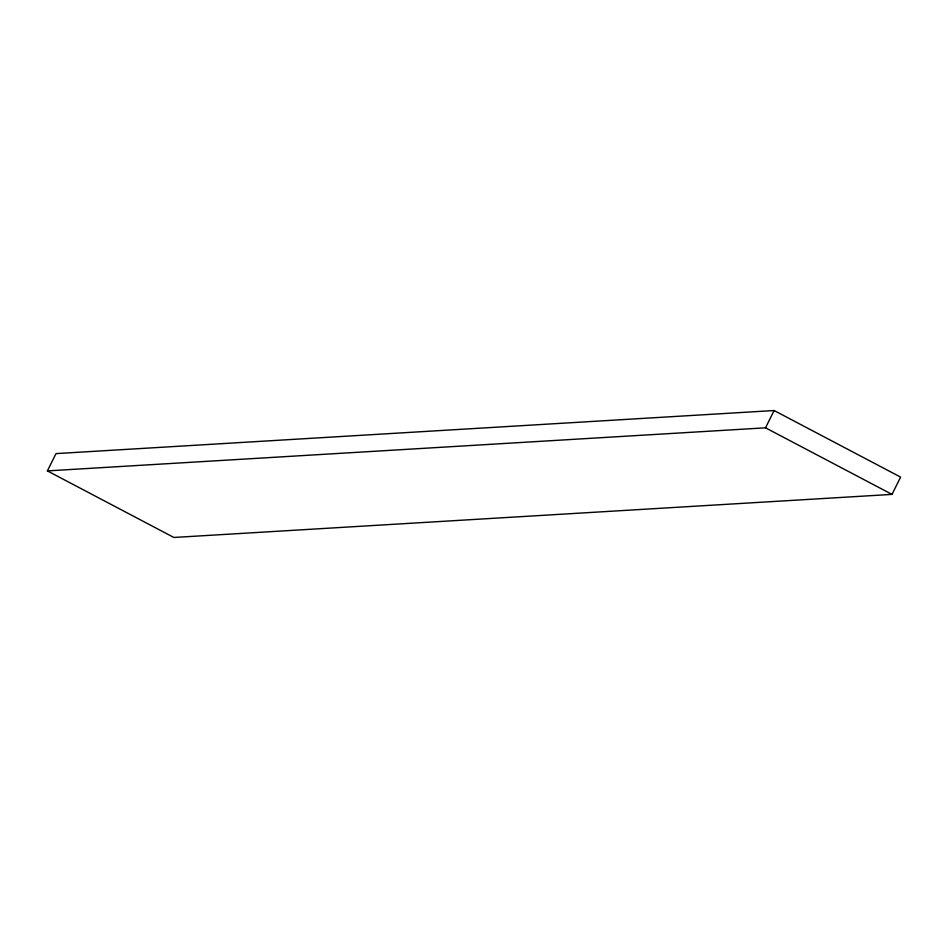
<?xml version="1.0" encoding="UTF-8"?>
<svg xmlns="http://www.w3.org/2000/svg" width="948" height="948" viewBox="0 0 948 948"><rect width="100%" height="100%" fill="white"/><g stroke="black" fill="none" stroke-linecap="round" stroke-linejoin="round"><path stroke-width="1.42" d="M47.4 470.895L55.991 453.606L774.113 410.531L900.6 477.105L892.009 494.394L173.887 537.469L47.4 470.895L765.534 427.821L892.009 494.394M765.534 427.821L774.113 410.531"/></g></svg>
